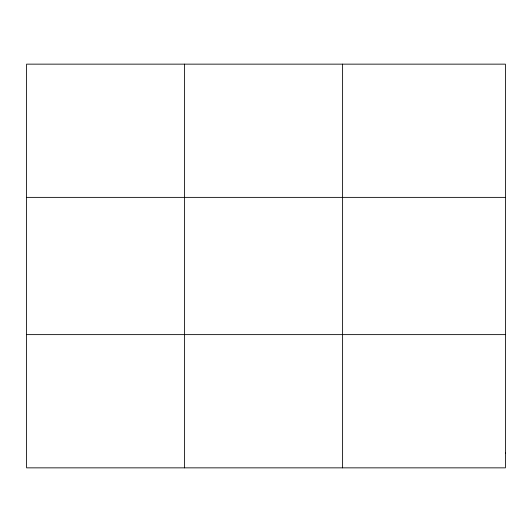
<?xml version="1.0" encoding="UTF-8"?>
<svg xmlns="http://www.w3.org/2000/svg" width="532" height="532" viewBox="0 0 532 532"><rect width="100%" height="100%" fill="white"/><g stroke="black" fill="none" stroke-linecap="round" stroke-linejoin="round"><path stroke-width="0.8" d="M184.604 64.146L184.604 467.854M342.608 64.146L342.608 467.854M26.6 197.372L505.4 197.372M26.6 334.628L505.4 334.628M505.4 453.051L505.4 467.854L26.6 467.854L26.6 64.146L505.4 64.146L505.4 453.051"/></g></svg>
